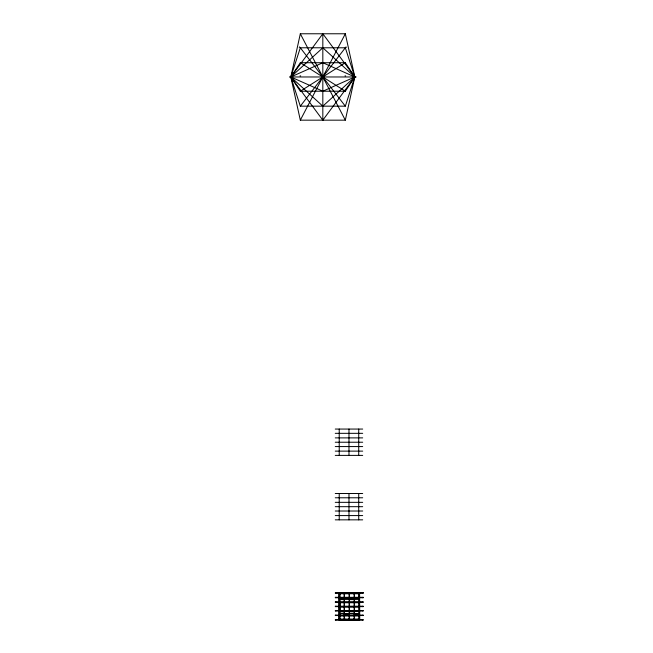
<?xml version="1.0" encoding="UTF-8"?>
<svg xmlns="http://www.w3.org/2000/svg" width="653" height="653" viewBox="0 0 653 653"><rect width="100%" height="100%" fill="white"/><g stroke="black" fill="none" stroke-linecap="round" stroke-linejoin="round"><path stroke-width="0.98" d="M289.769 76.621L289.769 77.315M355.885 77.315L355.885 76.621M323.431 34.585L354.816 76.972L322.827 120.168L290.83 76.972L300.323 33.768L345.323 33.768L354.816 76.972L345.323 120.168L300.323 120.168L290.83 76.972L300.323 47.783L345.323 47.783L354.816 76.972L345.323 106.161L300.323 106.161L290.83 76.972L300.323 62.729L345.323 62.729L354.816 76.972L345.323 91.216L300.323 91.216L290.83 76.972L322.223 34.585M339.829 620.219L358.848 620.211L340.148 620.35M358.554 592.761L358.815 620.35M299.254 47.432L299.662 46.877M300.323 120.168L345.323 33.768M300.323 106.161L345.323 47.783M290.83 76.972L322.827 47.783L354.816 76.972L322.827 106.161L290.83 76.972L322.827 62.729L354.816 76.972L322.827 91.216L290.83 76.972L354.816 76.972M300.323 91.216L345.323 62.729M299.98 75.903L300.674 75.903M344.98 75.903L345.674 75.903M335.258 429.062L362.693 429.062M335.258 433.331L362.693 433.331M335.258 437.885L362.693 437.885M335.258 442.228L362.693 442.228M335.258 446.57L362.693 446.57M335.258 451.125L362.693 451.125M335.258 455.394L362.693 455.394M335.258 493.513L362.693 493.513M335.258 497.782L362.693 497.782M335.258 502.337L362.693 502.337M335.258 506.679L362.693 506.679M335.258 511.021L362.693 511.021M335.258 515.576L362.693 515.576M335.258 519.845L362.693 519.845M345.004 592.834L338.303 592.687M359.55 592.9L359.697 619.06L338.907 619.077M339.054 592.973L339.054 619.452M344.572 593.332L354.032 593.332M339.054 593.757L359.55 593.757M340.05 594.181L339.625 593.185M358.554 594.181L358.979 593.185M349.086 597.315L335.316 597.315L335.316 597.74L363.288 597.74L363.288 597.315L349.518 597.315M339.054 598.172L359.55 598.172M344.498 598.752L349.086 598.752M354.53 598.752L359.126 598.752M339.478 599.176L344.074 599.176M344.498 599.176L349.086 599.176M349.518 599.176L354.106 599.176M354.53 599.176L359.126 599.176M339.478 599.601L344.074 599.601M349.518 599.601L354.106 599.601M349.086 601.87L335.316 601.87L335.316 602.295L363.288 602.295L363.288 601.87L349.518 601.87M339.054 602.727L359.55 602.727M349.086 606.213L335.316 606.213L335.316 606.637L363.288 606.637L363.288 606.213L349.518 606.213M339.054 607.07L359.55 607.07M349.086 610.555L335.316 610.555L335.316 610.979L363.288 610.979L363.288 610.555L349.518 610.555M339.054 611.412L359.55 611.412M339.478 613.249L344.074 613.249M349.518 613.249L354.106 613.249M339.478 613.673L344.074 613.673M344.498 613.673L349.086 613.673M349.518 613.673L354.106 613.673M354.53 613.673L359.126 613.673M344.498 614.106L349.086 614.106M354.53 614.106L359.126 614.106M349.086 615.11L335.316 615.11L335.316 615.534L363.288 615.534L363.288 615.11L349.518 615.11M339.054 615.967L359.55 615.967M340.05 618.669L339.625 619.664M358.554 618.669L358.979 619.664M349.086 619.664L335.316 619.664L335.316 620.089L363.288 620.089L363.288 619.664L349.518 619.664M300.323 62.729L345.323 91.216M345.984 46.877L346.392 47.432M300.323 47.783L345.323 106.161M300.323 33.768L345.323 120.168M362.79 592.761L362.79 593.185M362.79 597.315L362.79 597.74M362.79 601.87L362.79 602.295M362.79 606.213L362.79 606.637M362.79 610.555L362.79 610.979M362.79 615.11L362.79 615.534M362.79 619.664L362.79 620.089M359.55 592.761L359.55 620.089M359.126 592.761L359.126 593.185M358.726 429.062L358.726 455.394M358.726 493.513L358.726 519.845M358.13 593.757L358.015 592.622L353.453 592.761M358.13 619.093L358.13 620.089M354.53 593.185L354.53 619.664M354.465 592.761L354.465 593.757M354.106 593.185L354.106 619.664M354.032 592.761L354.032 593.757M354.032 619.093L354.032 620.089M353.608 592.761L353.608 593.757M353.608 619.093L353.608 620.089M349.73 592.761L349.73 593.757M349.73 619.093L349.73 620.089M349.518 592.761L349.518 620.089M349.306 592.761L349.306 593.757M349.306 619.093L349.306 620.089M349.086 592.761L349.086 620.089M348.98 429.062L348.98 455.394M348.98 493.513L348.98 519.845M348.873 592.761L348.873 593.757M348.873 619.093L348.873 620.089M345.004 592.687L344.996 593.757M344.996 619.093L344.996 620.089M344.588 592.687L344.572 593.757M344.572 619.093L344.572 620.089M344.498 593.185L344.498 619.664M344.139 592.761L344.139 593.757M344.074 593.185L344.074 619.664M340.474 592.761L340.474 593.757M340.474 619.093L340.474 620.089M340.05 592.761L340.05 620.089M339.911 602.295L339.911 610.555M339.478 592.761L339.478 593.185M339.478 602.295L339.478 610.555M339.225 429.062L339.225 455.394M339.225 493.513L339.225 519.845M339.054 592.761L339.054 620.089M335.813 592.761L335.813 593.185M335.813 597.315L335.813 597.74M335.813 601.87L335.813 602.295M335.813 606.213L335.813 606.637M335.813 610.555L335.813 610.979M335.813 615.11L335.813 615.534M335.813 619.664L335.813 620.089M322.827 33.768L322.827 120.168M363.288 592.761L335.316 592.761L335.316 593.185L363.288 593.185L363.288 592.761"/></g></svg>
